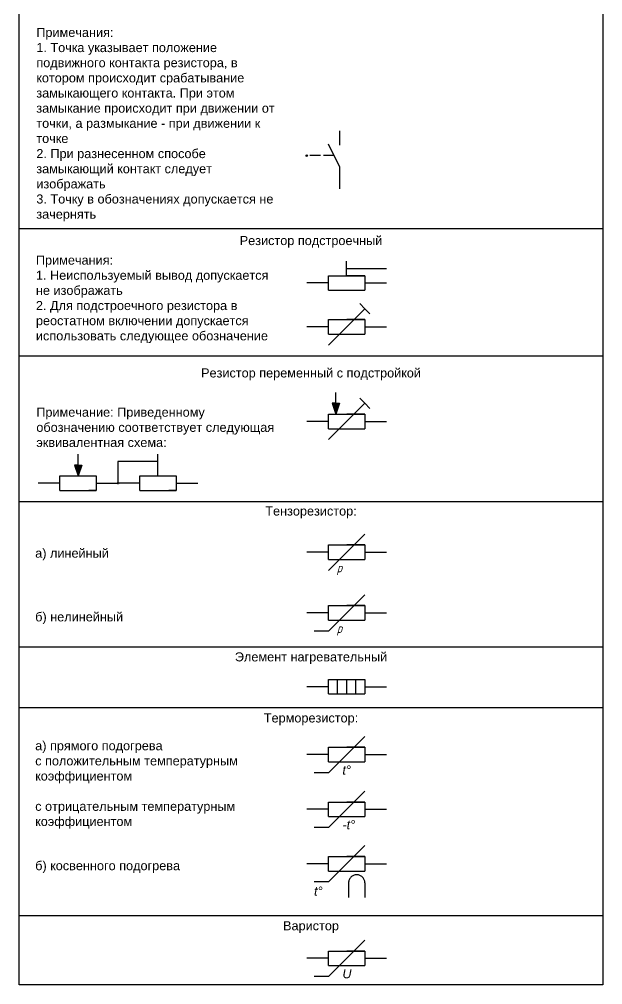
# Model space of a CAD drawing. Header units: millimetres. Extents: x 1912 to 3443, y 1352 to 2353.
# Drawn here: x 1935.8 to 2096.5, y 1352 to 1617.6 of the extents above; entities that cross this region are included whole.
import ezdxf

# ---------------------------------------------------------------- set-up
doc = ezdxf.new("R2010")
doc.units = ezdxf.units.MM
doc.linetypes.add('ACAD_ISO02W100', pattern=[15, 12, -3])
doc.layers.add('Пунктир', color=7, linetype='ACAD_ISO02W100')
doc.styles.get("Standard").update_dxf_attribs({"font": 'arial.ttf'})

msp = doc.modelspace()

# ---------------------------------------------------------------- hatches: boundary and pattern name
at = {"true_color": 0x000000}
h = msp.add_hatch(color=18, dxfattribs=at)
h.dxf.hatch_style = 1
h.paths.add_polyline_path([(2015.2, 1580.13, 1), (2014.8, 1580.13, 1)])
h = msp.add_hatch(dxfattribs=at)
h.set_pattern_fill('ANGLE', color=18)
h.set_pattern_definition([(0, (16.0196, -530.576), (0, 6.985), [5.08, -1.905]), (90, (16.0196, -530.576), (-6.985, 4e-16), [5.08, -1.905])])
h.paths.add_polyline_path([(2023, 1512), (2022, 1512), (2023, 1509)])
h.paths.add_polyline_path([(2024, 1512), (2023, 1512), (2023, 1509)])
h = msp.add_hatch(color=18, dxfattribs=at)
h.dxf.hatch_style = 1
h.paths.add_polyline_path([(2023, 1512), (2022, 1512), (2023, 1509)])
h.paths.add_polyline_path([(2024, 1512), (2023, 1512), (2023, 1509)])
h = msp.add_hatch(dxfattribs=at)
h.set_pattern_fill('ANGLE', color=18)
h.set_pattern_definition([(0, (-54.9804, -547.576), (0, 6.985), [5.08, -1.905]), (90, (-54.9804, -547.576), (-6.985, 4e-16), [5.08, -1.905])])
h.paths.add_polyline_path([(1952, 1495), (1951, 1495), (1952, 1492)])
h.paths.add_polyline_path([(1953, 1495), (1952, 1495), (1952, 1492)])
h = msp.add_hatch(color=18, dxfattribs=at)
h.dxf.hatch_style = 1
h.paths.add_polyline_path([(1952, 1495), (1951, 1495), (1952, 1492)])
h.paths.add_polyline_path([(1953, 1495), (1952, 1495), (1952, 1492)])
h = msp.add_hatch(color=18, dxfattribs=at)
h.dxf.hatch_style = 1
h.paths.add_polyline_path([(1962.8, 1490, 1), (1963.2, 1490, 1)])

# ---------------------------------------------------------------- linework, layer by layer
for p, q in [((2096.5, 1800.04), (2096.5, 1545.25)), ((2024.13, 1583), (2024.13, 1587)), ((2024.13, 1577), (2021, 1583.26)), ((2024.13, 1571), (2024.13, 1577)), ((2096.5, 1560), (1935.82, 1560)), ((2025.97, 1549.1), (2025.97, 1551.1)), ((2025.97, 1547.1), (2025.97, 1549.1)), ((2025.97, 1549.1), (2036.97, 1549.1)), ((2020.97, 1545.1), (2020.97, 1547.1)), ((2020.97, 1547.1), (2030.97, 1547.1)), ((2030.97, 1547.1), (2025.97, 1547.1)), ((2030.97, 1547.1), (2030.97, 1545.1)), ((2020.97, 1545.1), (2014.97, 1545.1)), ((2020.97, 1543.1), (2020.97, 1545.1)), ((2030.97, 1545.1), (2030.97, 1543.1)), ((2030.97, 1545.1), (2036.97, 1545.1)), ((2096.5, 1545.25), (2096.5, 1503.65)), ((2020.97, 1543.1), (2030.97, 1543.1)), ((2031, 1538), (2029.59, 1539.41)), ((2021, 1528), (2031, 1538)), ((2032.41, 1536.59), (2031, 1538)), ((2021, 1533), (2015, 1533)), ((2021, 1533), (2021, 1535)), ((2021, 1535), (2031, 1535)), ((2021, 1531), (2021, 1533)), ((2031, 1535), (2026, 1535)), ((2031, 1535), (2031, 1533)), ((2031, 1533), (2031, 1531)), ((2031, 1533), (2037, 1533)), ((2021, 1531), (2031, 1531)), ((1935.82, 1525), (2096.5, 1525)), ((2023, 1509), (2023, 1515)), ((2021, 1502), (2031, 1512)), ((2023, 1512), (2022, 1512)), ((2022, 1512), (2023, 1509)), ((2023, 1509), (2023, 1512)), ((2023, 1512), (2024, 1512)), ((2024, 1512), (2023, 1509)), ((2031, 1512), (2029.59, 1513.41)), ((2032.41, 1510.59), (2031, 1512)), ((2021, 1507), (2021, 1509)), ((2021, 1509), (2031, 1509)), ((2031, 1509), (2026, 1509)), ((2031, 1509), (2031, 1507)), ((2021, 1507), (2015, 1507)), ((2021, 1505), (2021, 1507)), ((2031, 1507), (2031, 1505)), ((2031, 1507), (2037, 1507)), ((2021, 1505), (2031, 1505)), ((1952, 1492), (1952, 1498)), ((1974, 1496), (1963, 1496)), ((1963, 1496), (1963, 1490)), ((1974, 1492), (1974, 1498)), ((1952, 1495), (1951, 1495)), ((1951, 1495), (1952, 1492)), ((1952, 1492), (1952, 1495)), ((1952, 1495), (1953, 1495)), ((1953, 1495), (1952, 1492)), ((1947, 1490), (1947, 1492)), ((1947, 1492), (1957, 1492)), ((1957, 1492), (1957, 1490)), ((1969, 1490), (1969, 1492)), ((1969, 1492), (1979, 1492)), ((1979, 1492), (1979, 1490)), ((1947, 1490), (1941, 1490)), ((1947, 1488), (1947, 1490)), ((1947, 1488), (1957, 1488)), ((1947, 1488), (1949, 1488)), ((1957, 1488), (1955, 1488)), ((1957, 1490), (1957, 1488)), ((1957, 1490), (1963, 1490)), ((1969, 1490), (1963, 1490)), ((1969, 1488), (1969, 1490)), ((1969, 1488), (1979, 1488)), ((1969, 1488), (1971, 1488)), ((1979, 1488), (1977, 1488)), ((1979, 1490), (1979, 1488)), ((1979, 1490), (1985, 1490)), ((1935.82, 1485), (2096.5, 1485)), ((2021, 1466), (2031, 1476)), ((2021, 1471), (2021, 1473)), ((2021, 1473), (2031, 1473)), ((2031, 1473), (2026, 1473)), ((2031, 1473), (2031, 1471)), ((2021, 1471), (2015, 1471)), ((2021, 1469), (2021, 1471)), ((2031, 1471), (2031, 1469)), ((2031, 1471), (2037, 1471)), ((2021, 1469), (2031, 1469)), ((2021, 1449.32), (2031, 1459.32)), ((2021, 1454.32), (2021, 1456.32)), ((2021, 1456.32), (2031, 1456.32)), ((2031, 1456.32), (2026, 1456.32)), ((2031, 1456.32), (2031, 1454.32)), ((2021, 1454.32), (2015, 1454.32)), ((2021, 1452.32), (2021, 1454.32)), ((2031, 1454.32), (2031, 1452.32)), ((2031, 1454.32), (2037, 1454.32)), ((2021, 1452.32), (2031, 1452.32)), ((2021, 1449.32), (2017, 1449.32)), ((1935.82, 1445), (2096.5, 1445)), ((2021, 1434), (2021, 1436)), ((2021, 1436), (2031, 1436)), ((2031, 1436), (2031, 1434)), ((2021, 1434), (2015, 1434)), ((2021, 1432), (2021, 1434)), ((2021, 1432), (2031, 1432)), ((2031, 1434), (2031, 1432)), ((2031, 1434), (2037, 1434)), ((1935.82, 1428.32), (2096.5, 1428.32)), ((2021, 1410.32), (2031, 1420.32)), ((2021, 1415.32), (2021, 1417.32)), ((2021, 1417.32), (2031, 1417.32)), ((2031, 1417.32), (2026, 1417.32)), ((2031, 1417.32), (2031, 1415.32)), ((2021, 1415.32), (2015, 1415.32)), ((2021, 1413.32), (2021, 1415.32)), ((2021, 1413.32), (2031, 1413.32)), ((2031, 1415.32), (2031, 1413.32)), ((2031, 1415.32), (2037, 1415.32)), ((2021, 1410.32), (2017, 1410.32)), ((2021, 1395.26), (2031, 1405.26)), ((2021, 1400.26), (2015, 1400.26)), ((2021, 1400.26), (2021, 1402.26)), ((2021, 1402.26), (2031, 1402.26)), ((2021, 1398.26), (2021, 1400.26)), ((2031, 1402.26), (2026, 1402.26)), ((2031, 1402.26), (2031, 1400.26)), ((2031, 1400.26), (2031, 1398.26)), ((2031, 1400.26), (2037, 1400.26)), ((2021, 1398.26), (2031, 1398.26)), ((2021, 1395.26), (2017, 1395.26)), ((2021, 1380.26), (2031, 1390.26)), ((2021, 1385.26), (2021, 1387.26)), ((2021, 1387.26), (2031, 1387.26)), ((2031, 1387.26), (2026, 1387.26)), ((2031, 1387.26), (2031, 1385.26)), ((2021, 1385.26), (2015, 1385.26)), ((2021, 1383.26), (2021, 1385.26)), ((2031, 1385.26), (2031, 1383.26)), ((2031, 1385.26), (2037, 1385.26)), ((2021, 1383.26), (2031, 1383.26)), ((2021, 1380.26), (2017, 1380.26)), ((1935.82, 1371), (2096.5, 1371)), ((2021, 1354.27), (2031, 1364.27)), ((2021, 1359.27), (2021, 1361.27)), ((2021, 1361.27), (2031, 1361.27)), ((2031, 1361.27), (2026, 1361.27)), ((2031, 1361.27), (2031, 1359.27)), ((2021, 1359.27), (2015, 1359.27)), ((2021, 1357.27), (2021, 1359.27)), ((2031, 1359.27), (2031, 1357.27)), ((2031, 1359.27), (2037, 1359.27)), ((2021, 1357.27), (2031, 1357.27)), ((2021, 1354.27), (2017, 1354.27))]:
    msp.add_line(p, q)
msp.add_lwpolyline([(1935.82, 2078.72), (2096.5, 2078.72), (2096.5, 1352), (1935.82, 1352)], close=True)
for centre in [(2015, 1580.13), (1963, 1490)]:
    msp.add_circle(centre, 0.2)
at = {"layer": 'Пунктир', "ltscale": 0.25}
msp.add_line((2022.57, 1580.13), (2015, 1580.13), dxfattribs=at)
at = {"layer": 'Пунктир'}
for p, q in [((2023.5, 1432), (2023.5, 1436)), ((2026, 1432), (2026, 1436)), ((2028.5, 1432), (2028.5, 1436)), ((2026.5, 1380), (2026.5, 1376)), ((2031, 1380), (2031, 1376))]:
    msp.add_line(p, q, dxfattribs=at)
msp.add_arc((2028.75, 1380), 2.25, 0, 180, dxfattribs=at)

# ---------------------------------------------------------------- texts
at = {"char_height": 2.5, "attachment_point": 1}
for s, width, heights, insert in [('Примечания:\\P1. Точка указывает положение подвижного контакта резистора, в котором происходит срабатывание замыкающего контакта. При этом замыкание происходит при движении от точки, а размыкание - при движении к точке\\P2. При разнесенном способе замыкающий контакт следует изображать\\P3. Точку в обозначениях допускается не зачернять', 65.731, [-53.44], (1940.51, 1615.29)), ('Примечания:\\P1. Неиспользуемый вывод допускается не изображать\\P2. Для подстроечного резистора в реостатном включении допускается использовать следующее обозначение ', 65.731, [-24.21], (1940.4, 1552.64)), ('Примечание: Приведенному обозначению соответствует следующая эквивалентная схема:', 65.731, [-10.96], (1940.51, 1510.79)), ('а) линейный', 56.3975, [-3.28], (1940.2, 1472)), ('б) нелинейный', 56.3975, [-3.29], (1940.2, 1454.47)), ('а) прямого подогрева\\Pс положительным температурным коэффициентом\\P\\Pс отрицательным температурным коэффициентом', 56.3975, [-24.07], (1940.2, 1419.01)), ('б) косвенного подогрева', 56.3975, [-3.29], (1940.2, 1386))]:
    msp.add_mtext_dynamic_manual_height_columns(s, width=width, gutter_width=12.5, heights=heights, dxfattribs=dict(at, insert=insert))
at = {"color": 242, "true_color": 0xcd2027, "char_height": 2.5, "attachment_point": 1}
for s, heights, insert in [('\\pxqc;Резистор подстроечный', [-3.19], (1935.82, 1558.02)), ('\\pxqc;Резистор переменный с подстройкой', [-3.19], (1935.82, 1521.59)), ('\\pxqc;Тензорезистор:', [-3.19], (1935.82, 1483.59)), ('\\pxqc;Элемент нагревательный', [-3.24], (1935.82, 1443.46)), ('\\pxqc;Терморезистор:', [-3.19], (1935.82, 1426.66)), ('\\pxqc;Варистор', [-3.19], (1935.82, 1369.47))]:
    msp.add_mtext_dynamic_manual_height_columns(s, width=160.687, gutter_width=12.5, heights=heights, dxfattribs=dict(at, insert=insert))
at = {"layer": 'Пунктир', "char_height": 2.5, "attachment_point": 1}
for s, width, heights, insert in [('{\\fGOST type A|b0|i1|c0|p2;p}', 3, [-3.21], (2023.28, 1468)), ('{\\fGOST type A|b0|i1|c0|p2;p}', 3, [-3.21], (2023.28, 1451.32)), ('{\\fArial|b0|i1|c204|p34;t%%D}', 3, [-2.53], (2024.81, 1412.32)), ('{\\fArial|b0|i1|c204|p34;-t%%D}', 5.1902, [-2.53], (2024.81, 1397.26)), ('{\\fArial|b0|i1|c204|p34;t%%D}', 3, [-2.53], (2017, 1379)), ('{\\fArial|b0|i1|c204|p34;U}', 5.1902, [-2.54], (2024.81, 1356.27))]:
    msp.add_mtext_dynamic_manual_height_columns(s, width=width, gutter_width=12.5, heights=heights, dxfattribs=dict(at, insert=insert))

doc.saveas('drawing.dxf')
